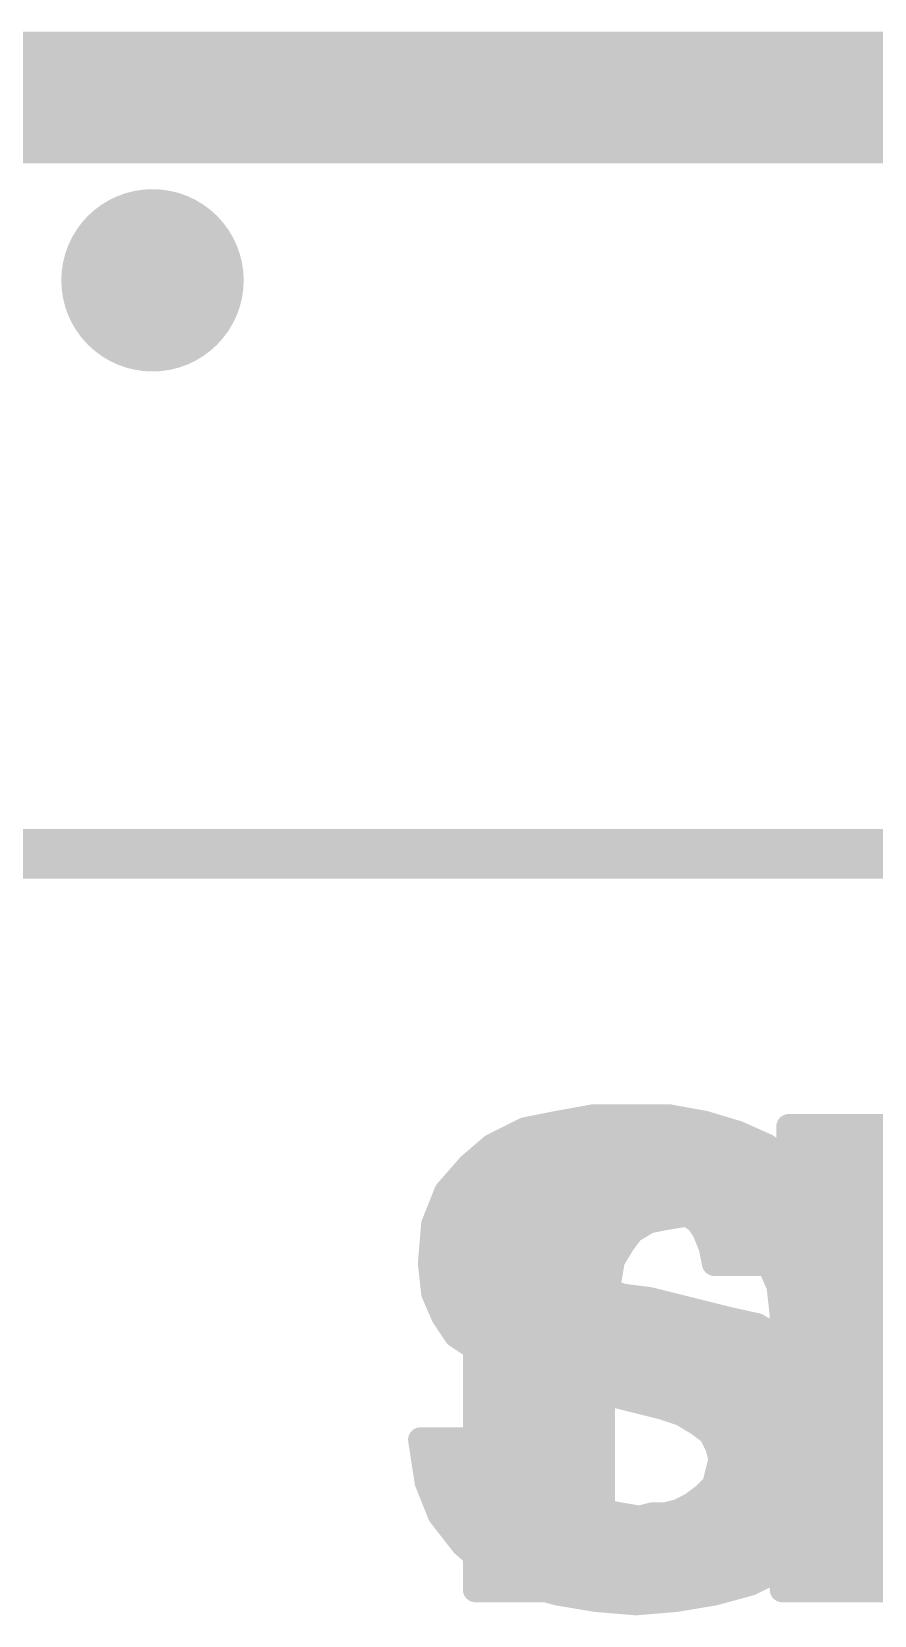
# Model space of a CAD drawing. Extents: x -26.2 to 60.5, y -16.3 to 39.9.
# Drawn here: x 9.79 to 12.371, y 34.644 to 39.497 of the extents above; entities that cross this region are included whole.
import ezdxf

# ---------------------------------------------------------------- set-up
doc = ezdxf.new("R2010")
doc.units = 0
for name, color, linetype in [('1', 12, 'CONTINUOUS'), ('16', 140, 'CONTINUOUS'), ('18', 110, 'CONTINUOUS'), ('20', 53, 'CONTINUOUS'), ('21', 41, 'CONTINUOUS'), ('22', 40, 'CONTINUOUS'), ('49', 6, 'CONTINUOUS')]:
    doc.layers.add(name, color=color, linetype=linetype)

# ---------------------------------------------------------------- blocks, each defined once
blk = doc.blocks.new('ROUNDV')
at = {"const_width": 0.5}
blk.add_lwpolyline([(0, -0.25, 1), (0, 0.25, 1), (0, -0.25)], format="xyb", dxfattribs=at)

msp = doc.modelspace()

# ---------------------------------------------------------------- linework, layer by layer
at = {"layer": '1', "const_width": 0.254}
msp.add_lwpolyline([(33.02, 39.37), (0, 39.37)], dxfattribs=at)
at = {"layer": '16', "const_width": 0.254}
msp.add_lwpolyline([(33.02, 39.37), (0, 39.37)], dxfattribs=at)
at = {"layer": '20', "const_width": 0.2032}
msp.add_lwpolyline([(33.02, 39.37), (0, 39.37)], dxfattribs=at)
at = {"layer": '21', "const_width": 0.0762}
for points in [[(11.401, 36.152), (11.511, 36.172)], [(11.511, 36.172), (11.741, 36.172)], [(11.741, 36.172), (11.851, 36.152)], [(11.201, 36.082), (11.301, 36.132)], [(11.2746, 36.1188), (11.9582, 36.1188)], [(11.301, 36.132), (11.401, 36.152)], [(11.851, 36.152), (11.951, 36.122)], [(11.951, 36.122), (12.041, 36.082)], [(11.131, 36.022), (11.201, 36.082)], [(12.041, 36.082), (12.121, 36.022)], [(11.061, 35.942), (11.131, 36.022)], [(11.155, 36.0426), (12.0935, 36.0426)], [(12.121, 36.022), (12.181, 35.942)], [(11.021, 35.842), (11.061, 35.942)], [(11.0823, 35.9664), (12.1627, 35.9664)], [(12.181, 35.942), (12.231, 35.842)], [(11.0403, 35.8902), (11.4656, 35.8902)], [(11.441, 35.882), (11.401, 35.822)], [(11.471, 35.892), (11.441, 35.882)], [(11.511, 35.902), (11.471, 35.892)], [(11.541, 35.912), (11.511, 35.902)], [(11.711, 35.912), (11.541, 35.912)], [(11.761, 35.892), (11.711, 35.912)], [(11.801, 35.872), (11.761, 35.892)], [(11.7646, 35.8902), (12.2069, 35.8902)], [(11.011, 35.722), (11.021, 35.842)], [(11.831, 35.852), (11.801, 35.872)], [(11.851, 35.822), (11.831, 35.852)], [(12.231, 35.842), (12.251, 35.722)], [(11.0187, 35.814), (11.401, 35.814)], [(11.401, 35.822), (11.401, 35.782)], [(11.401, 35.782), (11.411, 35.742)], [(11.871, 35.772), (11.851, 35.822)], [(11.8542, 35.814), (12.2357, 35.814)], [(11.0123, 35.7378), (11.4142, 35.7378)], [(11.411, 35.742), (11.441, 35.702)], [(11.881, 35.722), (11.871, 35.772)], [(11.8778, 35.7378), (12.2484, 35.7378)], [(11.021, 35.632), (11.011, 35.722)], [(11.441, 35.702), (11.481, 35.672)], [(12.251, 35.722), (11.881, 35.722)], [(11.0177, 35.6616), (11.5018, 35.6616)], [(11.481, 35.672), (11.541, 35.642)], [(11.541, 35.642), (11.601, 35.622)], [(11.051, 35.562), (11.021, 35.632)], [(11.041, 35.5854), (11.7874, 35.5854)], [(11.601, 35.622), (11.681, 35.612)], [(11.681, 35.612), (11.921, 35.552)], [(11.091, 35.502), (11.051, 35.562)], [(11.921, 35.552), (12.011, 35.532)], [(11.0862, 35.5092), (12.0509, 35.5092)], [(11.151, 35.462), (11.091, 35.502)], [(12.011, 35.532), (12.151, 35.452)], [(11.221, 35.422), (11.151, 35.462)], [(12.151, 35.452), (12.211, 35.402)], [(11.2018, 35.433), (12.1738, 35.433)], [(11.291, 35.392), (11.221, 35.422)], [(11.371, 35.362), (11.291, 35.392)], [(12.211, 35.402), (12.251, 35.342)], [(11.461, 35.342), (11.371, 35.362)], [(11.3944, 35.3568), (12.2411, 35.3568)], [(11.561, 35.322), (11.461, 35.342)], [(12.251, 35.342), (12.281, 35.272)], [(11.721, 35.282), (11.561, 35.322)], [(11.781, 35.262), (11.721, 35.282)], [(11.7252, 35.2806), (12.2773, 35.2806)], [(11.831, 35.232), (11.781, 35.262)], [(12.281, 35.272), (12.291, 35.182)], [(11.871, 35.202), (11.831, 35.232)], [(11.8678, 35.2044), (12.2885, 35.2044)], [(11.891, 35.162), (11.871, 35.202)], [(11.001, 35.052), (10.981, 35.182)], [(10.981, 35.182), (11.351, 35.182)], [(11.351, 35.182), (11.351, 35.122)], [(11.901, 35.122), (11.891, 35.162)], [(12.291, 35.182), (12.271, 35.052)], [(10.9893, 35.1282), (11.351, 35.1282)], [(11.351, 35.122), (11.371, 35.072)], [(11.881, 35.042), (11.901, 35.122)], [(11.8994, 35.1282), (12.2827, 35.1282)], [(11.041, 34.952), (11.001, 35.052)], [(11.001, 35.052), (11.386, 35.052)], [(11.371, 35.072), (11.401, 35.032)], [(11.8835, 35.052), (12.271, 35.052)], [(12.271, 35.052), (12.231, 34.942)], [(11.401, 35.032), (11.481, 34.972)], [(11.811, 34.982), (11.851, 35.012)], [(11.851, 35.012), (11.881, 35.042)], [(11.0315, 34.9758), (11.4759, 34.9758)], [(11.481, 34.972), (11.541, 34.962)], [(11.541, 34.962), (11.591, 34.952)], [(11.731, 34.952), (11.771, 34.962)], [(11.771, 34.962), (11.811, 34.982)], [(11.7986, 34.9758), (12.2433, 34.9758)], [(11.111, 34.862), (11.041, 34.952)], [(11.591, 34.952), (11.651, 34.942)], [(11.651, 34.942), (11.691, 34.952)], [(11.691, 34.952), (11.731, 34.952)], [(12.231, 34.942), (12.171, 34.862)], [(11.0818, 34.8996), (12.1992, 34.8996)], [(11.191, 34.792), (11.111, 34.862)], [(12.171, 34.862), (12.091, 34.792)], [(11.1551, 34.8234), (12.1269, 34.8234)], [(11.291, 34.742), (11.191, 34.792)], [(12.091, 34.792), (11.991, 34.742)], [(11.2806, 34.7472), (12.0014, 34.7472)], [(11.401, 34.712), (11.291, 34.742)], [(11.521, 34.692), (11.401, 34.712)], [(11.881, 34.712), (11.761, 34.692)], [(11.991, 34.742), (11.881, 34.712)], [(11.641, 34.682), (11.521, 34.692)], [(11.761, 34.692), (11.641, 34.682)]]:
    msp.add_lwpolyline(points, dxfattribs=at)
at = {"layer": '21', "const_width": 0.0381}
for points in [[(11.511, 36.1911, 1), (11.511, 36.153)], [(11.5144, 36.1533, 1), (11.5076, 36.1907)], [(11.7444, 36.1907, 1), (11.7376, 36.1533)], [(11.741, 36.153, 1), (11.741, 36.1911)], [(11.2746, 36.1379, 1), (11.2746, 36.0998)], [(11.2973, 36.1507, 1), (11.3047, 36.1133)], [(11.3095, 36.115, 1), (11.2925, 36.149)], [(11.3976, 36.1707, 1), (11.4044, 36.1333)], [(11.4047, 36.1333, 1), (11.3973, 36.1707)], [(11.8565, 36.1702, 1), (11.8455, 36.1338)], [(11.8476, 36.1333, 1), (11.8544, 36.1707)], [(11.9587, 36.1394, 1), (11.9433, 36.1046)], [(11.9455, 36.1038, 1), (11.9565, 36.1402)], [(11.9582, 36.0998, 1), (11.9582, 36.1379)], [(11.1925, 36.099, 1), (11.2095, 36.065)], [(11.2134, 36.0675, 1), (11.1886, 36.0965)], [(12.0524, 36.0972, 1), (12.0296, 36.0668)], [(12.0333, 36.0646, 1), (12.0487, 36.0994)], [(11.1453, 36.0095, 1), (11.1167, 36.0345)], [(11.155, 36.0617, 1), (11.155, 36.0236)], [(12.0935, 36.0236, 1), (12.0935, 36.0617)], [(12.1362, 36.0334, 1), (12.1058, 36.0106)], [(11.1186, 36.0365, 1), (11.1434, 36.0075)], [(12.1096, 36.0068, 1), (12.1324, 36.0372)], [(11.0467, 35.9545, 1), (11.0753, 35.9295)], [(11.0787, 35.9349, 1), (11.0433, 35.9491)], [(11.0823, 35.9855, 1), (11.0823, 35.9474)], [(12.198, 35.9505, 1), (12.164, 35.9335)], [(12.1627, 35.9474, 1), (12.1627, 35.9855)], [(12.1658, 35.9306, 1), (12.1962, 35.9534)], [(11.0403, 35.9093, 1), (11.0403, 35.8712)], [(11.435, 35.9001, 1), (11.447, 35.8639)], [(11.4569, 35.8714, 1), (11.4251, 35.8926)], [(11.4664, 35.9105, 1), (11.4756, 35.8735)], [(11.477, 35.8739, 1), (11.465, 35.9101)], [(11.4656, 35.8712, 1), (11.4656, 35.9093)], [(11.505, 35.9201, 1), (11.517, 35.8839)], [(11.5156, 35.8835, 1), (11.5064, 35.9205)], [(11.541, 35.931, 1), (11.541, 35.8929)], [(11.547, 35.8939, 1), (11.535, 35.9301)], [(11.7181, 35.9297, 1), (11.7039, 35.8943)], [(11.711, 35.8929, 1), (11.711, 35.931)], [(11.7695, 35.909, 1), (11.7525, 35.875)], [(11.7646, 35.9093, 1), (11.7646, 35.8712)], [(11.7539, 35.8743, 1), (11.7681, 35.9097)], [(12.2069, 35.8712, 1), (12.2069, 35.9093)], [(11.0033, 35.8491, 1), (11.0387, 35.8349)], [(11.04, 35.8404, 1), (11.002, 35.8436)], [(11.8116, 35.8879, 1), (11.7904, 35.8561)], [(11.7925, 35.855, 1), (11.8095, 35.889)], [(11.8469, 35.8626, 1), (11.8151, 35.8414)], [(11.8204, 35.8361, 1), (11.8416, 35.8679)], [(12.2498, 35.8451, 1), (12.2122, 35.8389)], [(12.214, 35.8335, 1), (12.248, 35.8505)], [(11.0187, 35.8331, 1), (11.0187, 35.795)], [(11.42, 35.822, 1), (11.3819, 35.822)], [(11.3851, 35.8326, 1), (11.4169, 35.8114)], [(11.4195, 35.7866, 1), (11.3825, 35.7774)], [(11.401, 35.795, 1), (11.401, 35.8331)], [(11.8687, 35.8291, 1), (11.8333, 35.8149)], [(11.8542, 35.8331, 1), (11.8542, 35.795)], [(11.8351, 35.8114, 1), (11.8669, 35.8326)], [(12.2357, 35.795, 1), (12.2357, 35.8331)], [(11.0123, 35.7569, 1), (11.0123, 35.7188)], [(11.3819, 35.782, 1), (11.42, 35.782)], [(11.4262, 35.7534, 1), (11.3958, 35.7306)], [(11.4142, 35.7188, 1), (11.4142, 35.7569)], [(11.8897, 35.7757, 1), (11.8523, 35.7683)], [(11.8533, 35.7649, 1), (11.8887, 35.7791)], [(11.8778, 35.7569, 1), (11.8778, 35.7188)], [(12.2484, 35.7188, 1), (12.2484, 35.7569)], [(11.0299, 35.7241, 1), (10.9921, 35.7199)], [(10.992, 35.7236, 1), (11.03, 35.7204)], [(11.3925, 35.7374, 1), (11.4295, 35.7466)], [(11.4524, 35.7172, 1), (11.4296, 35.6868)], [(11.4258, 35.6906, 1), (11.4562, 35.7134)], [(11.881, 35.7411, 1), (11.881, 35.703)], [(11.8623, 35.7183, 1), (11.8997, 35.7257)], [(12.2322, 35.7189, 1), (12.2698, 35.7251)], [(12.251, 35.703, 1), (12.251, 35.7411)], [(11.0177, 35.6806, 1), (11.0177, 35.6425)], [(11.4895, 35.689, 1), (11.4725, 35.655)], [(11.4696, 35.6568, 1), (11.4924, 35.6872)], [(11.5018, 35.6425, 1), (11.5018, 35.6806)], [(11.547, 35.6601, 1), (11.535, 35.6239)], [(11.5325, 35.625, 1), (11.5495, 35.659)], [(11.0385, 35.6395, 1), (11.0035, 35.6245)], [(11.0021, 35.6299, 1), (11.0399, 35.6341)], [(11.041, 35.6044, 1), (11.041, 35.5663)], [(11.6034, 35.6409, 1), (11.5986, 35.6031)], [(11.595, 35.6039, 1), (11.607, 35.6401)], [(11.6856, 35.6305, 1), (11.6764, 35.5935)], [(11.6786, 35.5931, 1), (11.6834, 35.6309)], [(11.7874, 35.5663, 1), (11.7874, 35.6044)], [(11.0669, 35.5726, 1), (11.0351, 35.5514)], [(11.0335, 35.5545, 1), (11.0685, 35.5695)], [(11.9251, 35.5706, 1), (11.9169, 35.5334)], [(11.9164, 35.5335, 1), (11.9256, 35.5705)], [(11.0862, 35.5282, 1), (11.0862, 35.4901)], [(11.1016, 35.5179, 1), (11.0804, 35.4861)], [(11.0751, 35.4914, 1), (11.1069, 35.5126)], [(12.0205, 35.5485, 1), (12.0015, 35.5155)], [(12.0069, 35.5134, 1), (12.0151, 35.5506)], [(12.0509, 35.4901, 1), (12.0509, 35.5282)], [(11.1605, 35.4785, 1), (11.1415, 35.4455)], [(11.1404, 35.4461, 1), (11.1616, 35.4779)], [(12.1632, 35.4666, 1), (12.1388, 35.4374)], [(12.1415, 35.4355, 1), (12.1605, 35.4685)], [(11.2018, 35.452, 1), (11.2018, 35.4139)], [(11.2285, 35.4395, 1), (11.2135, 35.4045)], [(11.2115, 35.4055, 1), (11.2305, 35.4385)], [(11.2977, 35.4098, 1), (11.2843, 35.3742)], [(11.2835, 35.3745, 1), (11.2985, 35.4095)], [(12.1738, 35.4139, 1), (12.1738, 35.452)], [(12.2269, 35.4126, 1), (12.1951, 35.3914)], [(12.1988, 35.3874, 1), (12.2232, 35.4166)], [(11.3751, 35.3806, 1), (11.3669, 35.3434)], [(11.3643, 35.3442, 1), (11.3777, 35.3798)], [(11.3944, 35.3758, 1), (11.3944, 35.3377)], [(11.4647, 35.3607, 1), (11.4573, 35.3233)], [(11.4569, 35.3234, 1), (11.4651, 35.3606)], [(12.2685, 35.3495, 1), (12.2335, 35.3345)], [(12.2411, 35.3377, 1), (12.2411, 35.3758)], [(11.5656, 35.3405, 1), (11.5564, 35.3035)], [(11.5573, 35.3033, 1), (11.5647, 35.3407)], [(12.2351, 35.3314, 1), (12.2669, 35.3526)], [(11.727, 35.3001, 1), (11.715, 35.2639)], [(11.7252, 35.2996, 1), (11.7252, 35.2615)], [(11.7164, 35.2635, 1), (11.7256, 35.3005)], [(11.7908, 35.2783, 1), (11.7712, 35.2457)], [(11.775, 35.2439, 1), (11.787, 35.2801)], [(12.2999, 35.2741, 1), (12.2621, 35.2699)], [(12.2635, 35.2645, 1), (12.2985, 35.2795)], [(12.2773, 35.2615, 1), (12.2773, 35.2996)], [(11.8424, 35.2472, 1), (11.8196, 35.2168)], [(11.8212, 35.2157, 1), (11.8408, 35.2483)], [(11.8678, 35.2234, 1), (11.8678, 35.1853)], [(11.888, 35.2105, 1), (11.854, 35.1935)], [(11.8596, 35.1868, 1), (11.8824, 35.2172)], [(12.2885, 35.1853, 1), (12.2885, 35.2234)], [(10.9998, 35.1849, 1), (10.9622, 35.1791)], [(10.981, 35.2011, 1), (10.981, 35.163)], [(11.3701, 35.182, 1), (11.332, 35.182)], [(11.351, 35.163, 1), (11.351, 35.2011)], [(11.9095, 35.1666, 1), (11.8725, 35.1574)], [(11.874, 35.1535, 1), (11.908, 35.1705)], [(12.2721, 35.1799, 1), (12.3099, 35.1841)], [(12.3098, 35.1791, 1), (12.2722, 35.1849)], [(10.9893, 35.1472, 1), (10.9893, 35.1091)], [(11.3687, 35.1291, 1), (11.3333, 35.1149)], [(11.332, 35.122, 1), (11.3701, 35.122)], [(11.351, 35.1091, 1), (11.351, 35.1472)], [(11.8994, 35.1472, 1), (11.8994, 35.1091)], [(11.9195, 35.1174, 1), (11.8825, 35.1266)], [(11.8825, 35.1174, 1), (11.9195, 35.1266)], [(12.2827, 35.1091, 1), (12.2827, 35.1472)], [(11.0187, 35.0591, 1), (10.9833, 35.0449)], [(11.001, 35.071, 1), (11.001, 35.0329)], [(11.3862, 35.0834, 1), (11.3558, 35.0606)], [(11.3533, 35.0649, 1), (11.3887, 35.0791)], [(11.386, 35.0329, 1), (11.386, 35.071)], [(11.8835, 35.071, 1), (11.8835, 35.0329)], [(12.2889, 35.0455, 1), (12.2531, 35.0585)], [(12.271, 35.0329, 1), (12.271, 35.071)], [(10.9822, 35.0491, 1), (11.0198, 35.0549)], [(11.4124, 35.0472, 1), (11.3896, 35.0168)], [(11.3858, 35.0206, 1), (11.4162, 35.0434)], [(11.8375, 35.0255, 1), (11.8645, 34.9985)], [(11.8624, 34.9968, 1), (11.8396, 35.0272)], [(11.8625, 35.0466, 1), (11.8995, 35.0374)], [(11.8945, 35.0285, 1), (11.8675, 35.0555)], [(12.2522, 35.0549, 1), (12.2898, 35.0491)], [(11.0315, 34.9948, 1), (11.0315, 34.9567)], [(11.4841, 34.9908, 1), (11.4779, 34.9532)], [(11.4696, 34.9568, 1), (11.4924, 34.9872)], [(11.4759, 34.9567, 1), (11.4759, 34.9948)], [(11.5447, 34.9807, 1), (11.5373, 34.9433)], [(11.5379, 34.9432, 1), (11.5441, 34.9808)], [(11.7625, 34.979, 1), (11.7795, 34.945)], [(11.7756, 34.9435, 1), (11.7664, 34.9805)], [(11.7986, 34.9948, 1), (11.7986, 34.9567)], [(11.7996, 34.9972, 1), (11.8224, 34.9668)], [(11.8195, 34.965, 1), (11.8025, 34.999)], [(12.2433, 34.9567, 1), (12.2433, 34.9948)], [(11.056, 34.9637, 1), (11.026, 34.9403)], [(11.0233, 34.9449, 1), (11.0587, 34.9591)], [(11.5941, 34.9708, 1), (11.5879, 34.9332)], [(11.5873, 34.9333, 1), (11.5947, 34.9707)], [(11.6464, 34.9605, 1), (11.6556, 34.9235)], [(11.6479, 34.9232, 1), (11.6541, 34.9608)], [(11.691, 34.971, 1), (11.691, 34.9329)], [(11.6956, 34.9335, 1), (11.6864, 34.9705)], [(11.7264, 34.9705, 1), (11.7356, 34.9335)], [(11.731, 34.9329, 1), (11.731, 34.971)], [(12.2131, 34.9485, 1), (12.2489, 34.9355)], [(12.2462, 34.9306, 1), (12.2158, 34.9534)], [(11.0818, 34.9186, 1), (11.0818, 34.8805)], [(11.1235, 34.8763, 1), (11.0985, 34.8477)], [(12.1835, 34.8477, 1), (12.1585, 34.8763)], [(12.1992, 34.8805, 1), (12.1992, 34.9186)], [(11.096, 34.8503, 1), (11.126, 34.8737)], [(11.1551, 34.8424, 1), (11.1551, 34.8043)], [(12.1269, 34.8043, 1), (12.1269, 34.8424)], [(12.1558, 34.8734, 1), (12.1862, 34.8506)], [(11.1995, 34.809, 1), (11.1825, 34.775)], [(11.1785, 34.7777, 1), (11.2035, 34.8063)], [(12.0785, 34.8063, 1), (12.1035, 34.7777)], [(12.0995, 34.775, 1), (12.0825, 34.809)], [(11.2806, 34.7662, 1), (11.2806, 34.7281)], [(11.296, 34.7604, 1), (11.286, 34.7236)], [(11.2825, 34.725, 1), (11.2995, 34.759)], [(11.4041, 34.7308, 1), (11.3979, 34.6932)], [(11.396, 34.6936, 1), (11.406, 34.7304)], [(11.876, 34.7304, 1), (11.886, 34.6936)], [(11.8841, 34.6932, 1), (11.8779, 34.7308)], [(11.9825, 34.759, 1), (11.9995, 34.725)], [(11.996, 34.7236, 1), (11.986, 34.7604)], [(12.0014, 34.7281, 1), (12.0014, 34.7662)], [(11.5226, 34.711, 1), (11.5194, 34.673)], [(11.5179, 34.6732, 1), (11.5241, 34.7108)], [(11.6394, 34.701, 1), (11.6426, 34.663)], [(11.6394, 34.663, 1), (11.6426, 34.701)], [(11.7579, 34.7108, 1), (11.7641, 34.6732)], [(11.7626, 34.673, 1), (11.7594, 34.711)]]:
    msp.add_lwpolyline(points, format="xyb", dxfattribs=at)
at = {"layer": '22', "const_width": 0.0762}
for points in [[(11.669, 36.172), (11.529, 36.162)], [(11.729, 36.172), (11.669, 36.172)], [(11.789, 36.162), (11.729, 36.172)], [(11.419, 36.132), (11.329, 36.082)], [(11.3952, 36.1188), (11.9138, 36.1188)], [(11.529, 36.162), (11.419, 36.132)], [(11.909, 36.122), (11.789, 36.162)], [(11.969, 36.082), (11.909, 36.122)], [(12.479, 36.142), (12.109, 36.142)], [(12.109, 36.142), (12.109, 35.942)], [(12.109, 36.1188), (12.479, 36.1188)], [(11.329, 36.082), (11.259, 36.012)], [(12.019, 36.042), (11.969, 36.082)], [(11.2896, 36.0426), (12.0183, 36.0426)], [(12.059, 36.002), (12.019, 36.042)], [(12.109, 36.0426), (12.479, 36.0426)], [(11.259, 36.012), (11.209, 35.932)], [(12.099, 35.942), (12.059, 36.002)], [(11.209, 35.932), (11.179, 35.832)], [(11.2305, 35.9664), (12.0827, 35.9664)], [(12.109, 35.942), (12.099, 35.942)], [(12.109, 35.9664), (12.479, 35.9664)], [(11.1965, 35.8902), (12.479, 35.8902)], [(11.179, 35.832), (11.159, 35.722)], [(11.629, 35.822), (11.679, 35.852)], [(11.679, 35.852), (11.729, 35.862)], [(11.729, 35.862), (11.789, 35.872)], [(11.789, 35.872), (11.869, 35.862)], [(11.869, 35.862), (11.929, 35.852)], [(11.929, 35.852), (11.979, 35.822)], [(11.1757, 35.814), (11.623, 35.814)], [(11.569, 35.732), (11.599, 35.782)], [(11.599, 35.782), (11.629, 35.822)], [(11.979, 35.822), (12.019, 35.772)], [(11.9854, 35.814), (12.479, 35.814)], [(11.1619, 35.7378), (11.5725, 35.7378)], [(11.559, 35.672), (11.569, 35.732)], [(12.019, 35.772), (12.049, 35.722)], [(12.0395, 35.7378), (12.479, 35.7378)], [(11.159, 35.722), (11.149, 35.592)], [(12.049, 35.722), (12.079, 35.652)], [(11.1544, 35.6616), (11.5575, 35.6616)], [(11.549, 35.602), (11.559, 35.672)], [(12.0749, 35.6616), (12.479, 35.6616)], [(12.079, 35.652), (12.089, 35.562)], [(11.149, 35.592), (11.149, 34.722)], [(11.149, 35.5854), (11.5469, 35.5854)], [(11.539, 35.522), (11.549, 35.602)], [(12.0864, 35.5854), (12.479, 35.5854)], [(12.089, 35.562), (12.089, 34.722)], [(11.149, 35.5092), (11.539, 35.5092)], [(11.539, 34.722), (11.539, 35.522)], [(12.089, 35.5092), (12.479, 35.5092)], [(11.149, 35.433), (11.539, 35.433)], [(12.089, 35.433), (12.479, 35.433)], [(11.149, 35.3568), (11.539, 35.3568)], [(12.089, 35.3568), (12.479, 35.3568)], [(11.149, 35.2806), (11.539, 35.2806)], [(12.089, 35.2806), (12.479, 35.2806)], [(11.149, 35.2044), (11.539, 35.2044)], [(12.089, 35.2044), (12.479, 35.2044)], [(11.149, 35.1282), (11.539, 35.1282)], [(12.089, 35.1282), (12.479, 35.1282)], [(11.149, 35.052), (11.539, 35.052)], [(12.089, 35.052), (12.479, 35.052)], [(11.149, 34.9758), (11.539, 34.9758)], [(12.089, 34.9758), (12.479, 34.9758)], [(11.149, 34.8996), (11.539, 34.8996)], [(12.089, 34.8996), (12.479, 34.8996)], [(11.149, 34.8234), (11.539, 34.8234)], [(12.089, 34.8234), (12.479, 34.8234)], [(11.149, 34.7472), (11.539, 34.7472)], [(11.149, 34.722), (11.539, 34.722)], [(12.089, 34.7472), (12.479, 34.7472)], [(12.089, 34.722), (12.479, 34.722)]]:
    msp.add_lwpolyline(points, dxfattribs=at)
at = {"layer": '22', "const_width": 0.0381}
for points in [[(11.669, 36.1911, 1), (11.669, 36.153)], [(11.6704, 36.153, 1), (11.6676, 36.191)], [(11.7321, 36.1908, 1), (11.7259, 36.1532)], [(11.729, 36.153, 1), (11.729, 36.1911)], [(11.3952, 36.1379, 1), (11.3952, 36.0998)], [(11.414, 36.1504, 1), (11.424, 36.1136)], [(11.4283, 36.1153, 1), (11.4097, 36.1487)], [(11.5276, 36.181, 1), (11.5304, 36.143)], [(11.534, 36.1436, 1), (11.524, 36.1804)], [(11.795, 36.1801, 1), (11.783, 36.1439)], [(11.7859, 36.1432, 1), (11.7921, 36.1808)], [(11.9196, 36.1379, 1), (11.8984, 36.1061)], [(11.903, 36.1039, 1), (11.915, 36.1401)], [(11.9138, 36.0998, 1), (11.9138, 36.1379)], [(12.109, 36.1611, 1), (12.109, 36.123)], [(12.128, 36.142, 1), (12.0899, 36.142)], [(12.109, 36.1379, 1), (12.109, 36.0998)], [(11.3197, 36.0987, 1), (11.3383, 36.0653)], [(11.3425, 36.0685, 1), (11.3155, 36.0955)], [(11.9809, 36.0969, 1), (11.9571, 36.0671)], [(11.9584, 36.0661, 1), (11.9796, 36.0979)], [(11.2896, 36.0617, 1), (11.2896, 36.0236)], [(12.0325, 36.0555, 1), (12.0055, 36.0285)], [(12.0071, 36.0271, 1), (12.0309, 36.0569)], [(12.0183, 36.0236, 1), (12.0183, 36.0617)], [(12.109, 36.0617, 1), (12.109, 36.0236)], [(11.2455, 36.0255, 1), (11.2725, 35.9985)], [(11.2752, 36.0019, 1), (11.2428, 36.0221)], [(12.0749, 36.0126, 1), (12.0431, 35.9914)], [(12.0455, 35.9885, 1), (12.0725, 36.0155)], [(11.2272, 35.9265, 1), (11.1908, 35.9375)], [(11.2305, 35.9855, 1), (11.2305, 35.9474)], [(12.099, 35.9611, 1), (12.099, 35.923)], [(12.0827, 35.9474, 1), (12.0827, 35.9855)], [(12.0831, 35.9314, 1), (12.1149, 35.9526)], [(12.109, 35.9855, 1), (12.109, 35.9474)], [(12.109, 35.923, 1), (12.109, 35.9611)], [(11.1965, 35.9093, 1), (11.1965, 35.8712)], [(11.1928, 35.9421, 1), (11.2252, 35.9219)], [(12.0899, 35.942, 1), (12.128, 35.942)], [(11.1977, 35.8286, 1), (11.1603, 35.8354)], [(11.6753, 35.8707, 1), (11.6827, 35.8333)], [(11.6888, 35.8357, 1), (11.6692, 35.8683)], [(11.7259, 35.8808, 1), (11.7321, 35.8432)], [(11.7327, 35.8433, 1), (11.7253, 35.8807)], [(11.7914, 35.8909, 1), (11.7866, 35.8531)], [(11.7921, 35.8532, 1), (11.7859, 35.8908)], [(11.8721, 35.8808, 1), (11.8659, 35.8432)], [(11.8666, 35.8431, 1), (11.8714, 35.8809)], [(11.9388, 35.8683, 1), (11.9192, 35.8357)], [(11.9259, 35.8332, 1), (11.9321, 35.8708)], [(11.1757, 35.8331, 1), (11.1757, 35.795)], [(11.1608, 35.8375, 1), (11.1972, 35.8265)], [(11.6153, 35.7722, 1), (11.5827, 35.7918)], [(11.6192, 35.8383, 1), (11.6388, 35.8057)], [(11.6442, 35.8106, 1), (11.6138, 35.8334)], [(11.623, 35.795, 1), (11.623, 35.8331)], [(11.9939, 35.8339, 1), (11.9641, 35.8101)], [(11.9854, 35.8331, 1), (11.9854, 35.795)], [(11.9692, 35.8057, 1), (11.9888, 35.8383)], [(11.1619, 35.7569, 1), (11.1619, 35.7188)], [(11.5878, 35.7289, 1), (11.5502, 35.7351)], [(11.5725, 35.7188, 1), (11.5725, 35.7569)], [(11.5838, 35.7934, 1), (11.6142, 35.7706)], [(12.0353, 35.7818, 1), (12.0027, 35.7622)], [(12.0041, 35.7601, 1), (12.0339, 35.7839)], [(12.0395, 35.7569, 1), (12.0395, 35.7188)], [(11.1403, 35.7254, 1), (11.1777, 35.7186)], [(11.178, 35.7205, 1), (11.14, 35.7235)], [(11.5527, 35.7418, 1), (11.5853, 35.7222)], [(12.0665, 35.7295, 1), (12.0315, 35.7145)], [(12.0327, 35.7122, 1), (12.0653, 35.7318)], [(11.1544, 35.6806, 1), (11.1544, 35.6425)], [(11.5402, 35.6751, 1), (11.5778, 35.6689)], [(11.5779, 35.6693, 1), (11.5401, 35.6747)], [(11.5575, 35.6425, 1), (11.5575, 35.6806)], [(12.0749, 35.6806, 1), (12.0749, 35.6425)], [(12.0979, 35.6541, 1), (12.0601, 35.6499)], [(12.0615, 35.6445, 1), (12.0965, 35.6595)], [(11.149, 35.6044, 1), (11.149, 35.5663)], [(11.1681, 35.592, 1), (11.13, 35.592)], [(11.5301, 35.6047, 1), (11.5679, 35.5993)], [(11.5679, 35.5996, 1), (11.5301, 35.6044)], [(11.5469, 35.5663, 1), (11.5469, 35.6044)], [(12.0864, 35.6044, 1), (12.0864, 35.5663)], [(11.13, 35.5935, 1), (11.168, 35.5905)], [(12.1081, 35.562, 1), (12.07, 35.562)], [(12.0701, 35.5599, 1), (12.1079, 35.5641)], [(11.149, 35.5282, 1), (11.149, 35.4901)], [(11.558, 35.522, 1), (11.5199, 35.522)], [(11.5201, 35.5244, 1), (11.5579, 35.5196)], [(11.539, 35.4901, 1), (11.539, 35.5282)], [(12.089, 35.5282, 1), (12.089, 35.4901)], [(11.149, 35.452, 1), (11.149, 35.4139)], [(11.539, 35.4139, 1), (11.539, 35.452)], [(12.089, 35.452, 1), (12.089, 35.4139)], [(11.149, 35.3758, 1), (11.149, 35.3377)], [(11.539, 35.3377, 1), (11.539, 35.3758)], [(12.089, 35.3758, 1), (12.089, 35.3377)], [(11.149, 35.2996, 1), (11.149, 35.2615)], [(11.539, 35.2615, 1), (11.539, 35.2996)], [(12.089, 35.2996, 1), (12.089, 35.2615)], [(11.149, 35.2234, 1), (11.149, 35.1853)], [(11.539, 35.1853, 1), (11.539, 35.2234)], [(12.089, 35.2234, 1), (12.089, 35.1853)], [(11.149, 35.1472, 1), (11.149, 35.1091)], [(11.539, 35.1091, 1), (11.539, 35.1472)], [(12.089, 35.1472, 1), (12.089, 35.1091)], [(11.149, 35.071, 1), (11.149, 35.0329)], [(11.539, 35.0329, 1), (11.539, 35.071)], [(12.089, 35.071, 1), (12.089, 35.0329)], [(11.149, 34.9948, 1), (11.149, 34.9567)], [(11.539, 34.9567, 1), (11.539, 34.9948)], [(12.089, 34.9948, 1), (12.089, 34.9567)], [(11.149, 34.9186, 1), (11.149, 34.8805)], [(11.539, 34.8805, 1), (11.539, 34.9186)], [(12.089, 34.9186, 1), (12.089, 34.8805)], [(11.149, 34.8424, 1), (11.149, 34.8043)], [(11.539, 34.8043, 1), (11.539, 34.8424)], [(12.089, 34.8424, 1), (12.089, 34.8043)], [(11.149, 34.7662, 1), (11.149, 34.7281)], [(11.149, 34.7411, 1), (11.149, 34.703)], [(11.539, 34.7281, 1), (11.539, 34.7662)], [(11.539, 34.703, 1), (11.539, 34.7411)], [(12.089, 34.7662, 1), (12.089, 34.7281)], [(12.089, 34.7411, 1), (12.089, 34.703)], [(11.13, 34.722, 1), (11.1681, 34.722)], [(11.5199, 34.722, 1), (11.558, 34.722)], [(12.07, 34.722, 1), (12.1081, 34.722)]]:
    msp.add_lwpolyline(points, format="xyb", dxfattribs=at)
at = {"layer": '49', "const_width": 0.1524}
for points in [[(4.01, 39.17), (29.01, 39.17)], [(26.8178, 36.9778), (6.2022, 36.9778)]]:
    msp.add_lwpolyline(points, dxfattribs=at)

# ---------------------------------------------------------------- block references
at = {"layer": '18', "xscale": 0.5588, "yscale": 0.5588}
msp.add_blockref('ROUNDV', (10.16, 38.735), dxfattribs=at)
msp.add_blockref('ROUNDV', (10.16, 38.735), dxfattribs=at)

doc.saveas('drawing.dxf')
